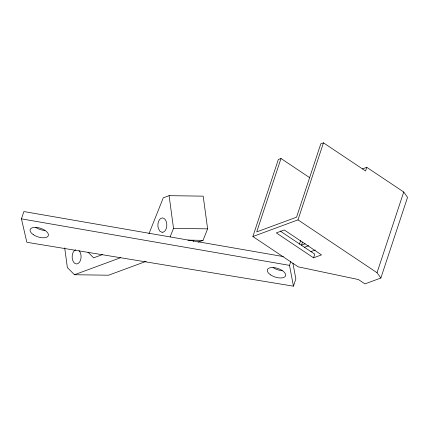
<?xml version="1.0" encoding="UTF-8"?>
<svg xmlns="http://www.w3.org/2000/svg" width="429" height="429" viewBox="0 0 429 429"><rect width="100%" height="100%" fill="white"/><g stroke="black" fill="none" stroke-linecap="round" stroke-linejoin="round"><path stroke-width="0.64" d="M292.91 263.261L295.86 278.861L293.441 286.17L26.855 242.299L21.45 218.86L23.868 211.551L283.344 256.574M362.403 168.946L366.79 167.326L403.727 192.01L407.55 197.319L380.861 278.019L364.94 283.896L358.456 279.563L298.225 266.838L252.869 236.524L278.346 159.481L281 158.499L309.818 177.762M281 158.499L256.73 231.891L296.541 217.197L320.812 143.806L323.466 142.83L365.583 170.978L366.79 167.326M252.869 236.524L297.989 219.873L323.466 142.83M293.441 286.17L289.511 265.369L290.717 261.717M299.463 244.122L300.713 240.342M302.493 241.999L301.448 245.163L305.137 243.801M313.561 257.818L321.525 254.88L284.271 229.976L276.308 232.915L313.561 257.818L314.773 254.161L280.298 231.118M380.861 278.019L377.037 272.71L403.727 192.01M148.965 233.73L163.261 197.823L169.101 195.667L203.196 196.15L207.615 228.85L203.035 240.347L198.026 242.197M170.141 236.84L173.514 228.367L169.101 195.667M102.354 254.628L93.624 257.85L87.999 252.15M64.704 247.924L67.353 267.546L74.453 274.732L120.694 257.668M146.096 261.363L108.548 275.214L74.453 274.732M304.434 247.27L308.794 245.661M310.912 251.603L315.272 249.994M173.514 228.367L207.615 228.85M187.945 240.133L203.035 240.347M21.45 218.86L289.511 265.369M297.989 219.873L377.037 272.71M193.189 240.208L193.366 241.516M79.049 250.665A7.191 4.478 -89.2 0 1 79.633 262.028A7.191 4.478 -89.2 0 1 72.635 260.14A7.191 4.478 -89.2 0 1 75.676 249.758M44.911 230.475A9.588 4.505 18.3 0 1 35.816 227.429M282.143 270.645A9.588 4.505 18.3 0 1 273.053 267.599M162.13 232.32L159.92 231.231L158.365 228.507A7.191 4.478 -89.2 0 1 161.025 218.291A7.191 4.478 -89.2 0 1 166.795 224.131A7.191 4.478 -89.2 0 1 162.13 232.32M270.635 274.909A9.588 4.505 18.3 0 0 285.564 275.799A9.588 4.505 18.3 0 0 273.219 267.546A9.588 4.505 18.3 0 0 270.635 274.909M33.403 234.738A9.588 4.505 18.3 0 0 48.332 235.628A9.588 4.505 18.3 0 0 35.988 227.381A9.588 4.505 18.3 0 0 33.403 234.738"/></g></svg>
